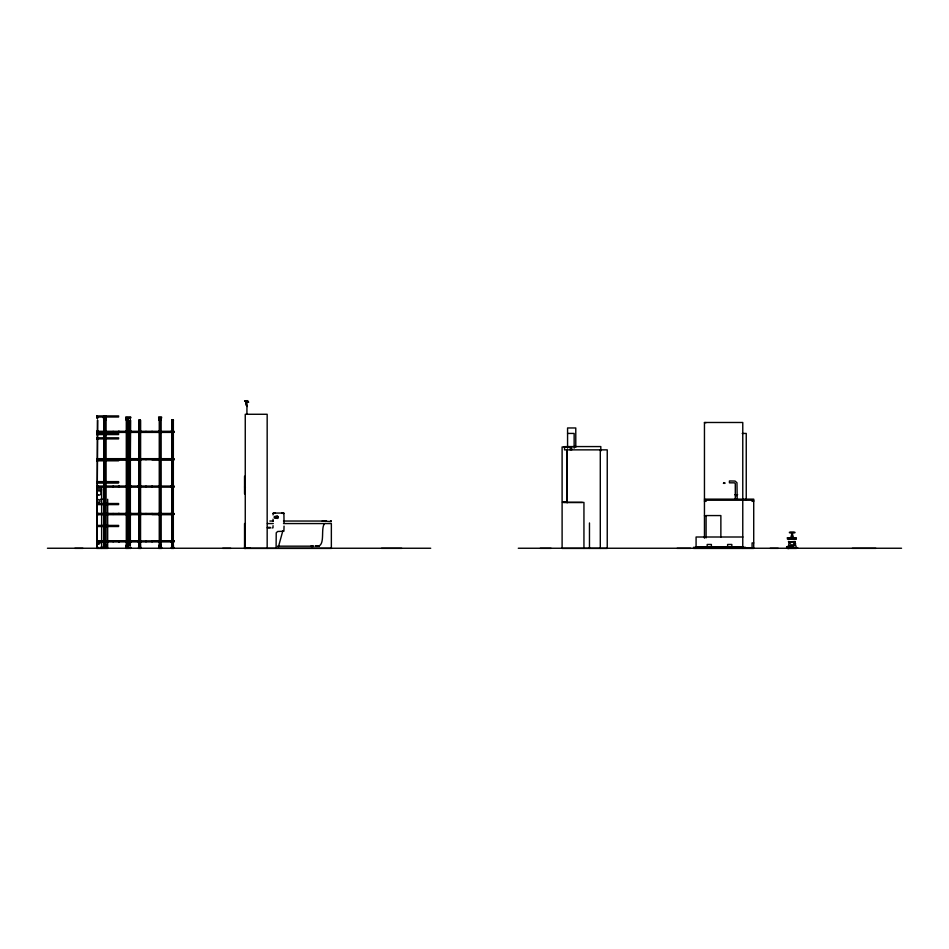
<?xml version="1.0" encoding="UTF-8"?>
<svg xmlns="http://www.w3.org/2000/svg" width="949" height="949" viewBox="0 0 949 949"><rect width="100%" height="100%" fill="white"/><g stroke="black" fill="none" stroke-linecap="round" stroke-linejoin="round"><path stroke-width="1.42" d="M138.91 545.236L138.934 420.193M139.242 420.193L139.242 545.236L139.313 420.193M139.622 545.236L139.622 420.193M139.776 545.236L139.776 420.193L139.93 545.236M140.167 545.236L140.167 420.193M140.416 420.193L140.416 545.236L140.499 420.193L138.779 420.193L138.851 545.236L140.654 545.236M171.757 545.236L171.781 420.193M172.03 545.236L172.03 420.193M172.089 545.236L172.172 420.193M172.327 420.193L172.421 545.236L172.635 420.193M172.789 545.236L172.694 420.193M173.015 545.236L172.955 420.193M173.323 545.236L173.347 420.193M693.517 547.324L745.499 547.324M273.051 521.44L273.063 519.127M284.036 526.102L283.905 531.226L277.701 531.476L276.23 532.792L276.1 547.265M246.918 414.238L246.954 400.585L247.357 402.364L248.472 401.38L246.989 400.893C244.866 400.952 245.732 406.848 246.716 405.069L247.286 406.516M273.051 525.699L272.992 527.798L271.995 527.952M792.51 547.087L795.559 543.528L792.569 546.921M788.868 542.484L791.786 545.224L793.174 544.655L794.752 541.796M325.614 521.499L326.42 521.048L283.49 521.037M794.574 541.867L795.191 541.499L788.643 541.926M278.401 546.897L282.849 530.764M324.309 523.955C320.24 529.637 326.432 548.368 315.151 546.173M244.545 487.051L245.067 487.656M788.489 545.604L789.295 542.804M790.505 538.593L792.13 532.982L793.744 538.593M737.634 494.643L736.258 495.698L734.882 494.643M791.205 546.161L788.821 546.327M793.376 546.126L792.51 547.087M792.273 547.098L795.476 543.457M793.352 546.399L794.93 544.619M723.613 482.65L724.882 482.827M788.987 541.44L788.429 541.499M247.618 548.036L244.676 548.403L248.887 548.012M788.002 548.344L788.951 548.403L787.717 548.392M325.673 521.084L326.503 521.048M315.246 546.173L316.859 546.138M317.595 546.138L315.626 546.173L316.563 546.173M315.922 546.173L318.342 546.138M788.678 548.344L788.856 548.356M322.233 521.048L331.343 521.606M740.042 547.146L742.498 547.146M96.727 415.923L118.625 415.923L118.566 417.014L96.727 417.014M125.743 417.014L128.72 417.014M129.598 417.014L130.713 417.014M158.59 417.014L161.579 417.014M96.739 417.56L97.866 417.501M103.311 417.56L106.3 417.56M125.743 417.56L128.72 417.56M129.598 417.56L130.713 417.501M158.59 417.56L161.579 417.56M96.739 418.106L97.866 418.058M103.311 418.106L106.3 418.106M125.743 418.106L128.72 418.106M129.598 418.106L130.713 418.058M158.59 418.106L161.579 418.106M103.607 418.438L106.003 418.438M126.039 418.438L128.423 418.438M158.886 418.438L161.283 418.438M103.88 419.316L105.742 419.316M126.3 419.316L128.162 419.316M159.147 419.316L161.01 419.316M103.583 419.316L106.027 419.316M126.015 419.316L128.459 419.316M158.863 419.316L161.306 419.316M103.583 420.193L106.027 420.193M126.015 420.193L128.459 420.193M158.863 420.193L161.306 420.193M171.627 420.193L173.477 420.193M704.455 422.649L706.092 422.649M96.727 431.297L173.904 431.297M96.727 432.4L173.904 432.4M567.573 433.432L574.145 433.432L574.145 448.177M742.213 433.432L746.246 433.432L746.246 499.838M96.727 433.491L118.625 433.491L118.566 434.583L96.727 434.583M96.727 437.821L118.625 437.821L118.566 438.913L96.727 438.913M564.121 446.682L567.573 446.576M567.953 446.576L600.812 446.576L600.812 451.024M96.727 458.675L173.904 458.675M96.727 459.719L173.845 459.719M96.727 459.767L118.625 459.767M173.904 459.767L151.994 459.767L152.054 458.675M96.727 460.811L118.625 460.811L118.566 458.675M245.257 476.41L244.545 476.41L244.545 493.658L245.257 493.658M96.727 481.618L118.625 481.618L118.566 482.709L96.727 482.709M118.566 482.661L96.774 482.661L96.774 481.618M723.387 483.349L724.882 483.349M96.727 486.054L173.904 486.054M96.727 487.145L173.904 487.145M96.727 489.826L101.638 489.826M735.024 498.972L737.492 498.972M96.727 499.245L97.818 499.245M100.499 499.245L103.465 499.245M704.455 499.138L753.72 499.138L753.72 548.415L693.517 548.415M96.727 499.577L96.727 548.083M704.455 500.23L742.77 500.23M743.197 500.23L753.72 500.23M704.455 501.333L706.092 501.333L706.092 500.23M753.72 501.333L752.082 501.333L752.082 500.23M96.727 503.516L118.625 503.516L118.566 504.607L96.727 504.607M96.727 513.433L173.904 513.433M96.774 514.465L173.845 514.465L173.845 513.433M96.727 514.524L118.625 514.524L118.566 513.433M173.904 514.524L151.994 514.524L152.054 513.433M704.455 515.722L706.092 515.722M269.884 521.037L273.288 521.037M244.652 523.563L245.423 523.563M267.393 523.563L273.288 523.563M283.49 523.563L331.355 523.563L331.355 548.403L244.545 548.415L244.545 523.587M96.727 525.414L118.625 525.414L118.566 526.517L96.727 526.517M267.393 527.395L270.346 527.395M267.393 527.988L270.346 527.988M789.414 532.223L794.847 532.223M790.232 532.496L794.028 532.496M789.414 532.769L794.847 532.769M742.925 537.004L696.08 537.004L696.08 547.158L742.925 547.158M787.243 537.715L796.401 537.715M96.727 540.8L118.625 540.8L118.566 541.903M173.904 540.8L151.994 540.8L152.054 541.903M96.774 540.859L173.845 540.859M96.727 541.903L173.904 541.903M788.595 541.867L795.025 541.867M753.72 542.935L752.082 542.935L752.082 548.415M103.583 545.236L106.027 545.236M126.015 545.236L128.459 545.236M158.863 545.236L161.306 545.236M171.603 545.236L173.501 545.236M788.821 545.628L790.137 545.628M105.742 546.114L103.88 546.114M128.162 546.114L126.3 546.114M140.654 546.114L138.756 546.114L139.515 546.114M161.01 546.114L159.147 546.114M171.971 546.114L171.698 546.114M103.583 546.114L106.027 546.114M126.015 546.114L128.459 546.114M158.863 546.114L161.306 546.114M171.603 546.114L173.501 546.114M311.011 546.138L313.265 546.138M139.894 546.446L139.123 546.446M277.488 546.173L310.311 546.173M311.13 546.149L313.158 546.149M792.024 546.327L792.664 546.327M172.362 546.446L173.133 546.446M311.011 546.47L313.265 546.47M787.255 546.529L788.358 546.529M789.082 546.588L786.804 546.992M787.978 546.897L788.595 546.897M103.607 546.992L106.003 546.992M126.039 546.992L128.423 546.992M138.779 546.992L140.63 546.992M158.886 546.992L161.283 546.992M171.627 546.992L173.477 546.992M786.579 546.956L789.236 546.956M100.499 547.312L106.3 547.312L103.311 547.371M244.557 547.205L245.317 547.205M787.967 547.158L788.619 547.158M697.337 547.585L741.679 547.585M786.579 547.668L797.682 547.668M96.739 547.87L97.866 547.917M103.311 547.917L106.3 547.917M125.743 547.917L128.72 547.917M129.598 547.87L130.713 547.917M138.483 547.917L140.927 547.917M158.59 547.917L161.579 547.917M171.33 547.917L173.774 547.917M700.148 547.893L738.868 547.893M743.197 547.87L752.082 547.87M786.591 547.87L787.207 547.87M703.102 548.083L735.902 548.083M47.45 548.249L430.704 548.249M518.296 548.249L901.55 548.249M74.829 548.356L82.954 548.356M125.743 548.415L128.72 548.415M129.598 548.415L130.713 548.415M138.483 548.415L140.927 548.415M158.59 548.415L161.579 548.415M171.33 548.415L173.774 548.415M222.647 548.356L230.773 548.356M381.427 548.356L401.735 548.356M540.195 548.356L551.132 548.356M677.076 548.356L690.67 548.356M770.149 548.356L778.275 548.356M787.041 548.415L796.579 548.415L794.965 542.804M852.273 548.356L875.891 548.356M737.302 547.146L738.666 547.146M696.507 547.146L698.974 547.146M248.092 548.036L250.002 548.142M244.7 486.635L245.411 487.11M273.063 514.951L273.182 513.065L283.917 513.065L284.036 523.148M792.13 532.982L792.13 538.593M742.77 548.415L742.77 422.483L704.455 422.483L704.455 538.19M737.183 498.972L736.97 482.733L735.06 481.06L729.425 480.965L729.425 482.827L734.455 482.827L735.285 483.563L735.321 498.972M731.821 547.146L731.821 544.465L727.622 544.465L727.622 547.146M720.872 536.992L720.872 515.568L706.092 515.568L706.092 537.905M711.382 547.146L711.382 544.465L707.183 544.465L707.183 547.146M600.29 449.862L600.29 548.415M589.471 522.958L589.471 548.415M583.943 548.415L583.943 502.424L562.105 502.424L562.105 548.415L607.241 548.415L607.241 449.862L564.548 449.862L564.548 446.955M582.389 502.424L563.659 502.424M575.782 447.204L575.782 427.963L567.573 427.963L567.573 448.177M571.713 449.862L571.713 446.955L562.105 446.955L562.105 501.76L567.075 501.76L567.075 449.862M570.242 446.955L570.242 449.862M567.158 449.862L567.158 502.816M267.167 548.415L267.167 414.274L245.257 414.274L245.257 548.415M244.759 476.41L244.759 493.658M173.845 431.297L173.845 432.4M173.845 458.675L173.845 459.767M173.845 486.054L173.845 487.145M173.845 540.8L173.845 541.903M170.725 431.356L170.725 432.341M170.725 458.735L170.725 459.719M170.725 486.102L170.725 487.098M170.725 513.48L170.725 514.465M170.725 540.859L170.725 541.843M161.318 431.297L161.318 432.4M161.318 458.675L161.318 459.767M161.318 486.054L161.318 487.145M161.318 513.433L161.318 514.524M161.318 540.8L161.318 541.903M161.01 420.193L161.01 545.236M160.417 420.193L160.464 545.236M160.191 420.193L160.191 545.236M159.978 420.193L159.978 545.236M159.705 420.193L159.705 545.236M159.266 420.193L159.266 545.236M158.851 431.297L158.851 432.4M158.851 458.675L158.851 459.767M158.851 486.054L158.851 487.145M158.851 513.433L158.851 514.524M158.851 540.8L158.851 541.903M152.054 431.297L152.054 432.4M152.054 486.054L152.054 487.145M145.992 431.356L145.992 432.341M145.992 458.735L145.992 459.719M145.992 486.102L145.992 487.098M145.992 513.48L145.992 514.465M145.992 540.859L145.992 541.843M140.998 431.297L140.998 432.4M140.998 458.675L140.998 459.767L119.147 459.767L119.206 458.675M140.998 486.054L140.998 487.145M140.998 513.433L140.998 514.524L119.147 514.524L119.206 513.433M140.998 541.903L140.998 540.8L119.147 540.8L119.206 541.903M137.878 458.735L137.878 459.719M137.878 486.102L137.878 487.098M137.878 513.48L137.878 514.465M137.878 540.859L137.878 541.843M131.247 431.297L131.247 432.4M131.247 458.675L131.247 459.767M131.247 486.054L131.247 487.145M131.247 513.433L131.247 514.524M131.247 540.8L131.247 541.903M130.701 431.297L130.701 432.4M130.701 458.675L130.701 459.767M130.701 486.054L130.701 487.145M130.701 513.433L130.701 514.524M130.701 540.8L130.701 541.903M130.369 420.193L130.345 545.236M130.049 420.193L130.049 545.236M129.61 431.297L129.61 432.4M129.61 458.675L129.61 459.767M129.61 486.054L129.61 487.145M129.61 513.433L129.61 514.524M129.61 540.8L129.61 541.903M129.064 431.297L129.064 432.4M129.064 458.675L129.064 459.767M129.064 486.054L129.064 487.145M129.064 513.433L129.064 514.524M129.064 540.8L129.064 541.903M128.459 431.297L128.459 432.4M128.459 458.675L128.459 459.767M128.459 486.054L128.459 487.145M128.459 513.433L128.459 514.524M128.459 540.8L128.459 541.903M128.056 420.193L128.162 545.236M127.617 420.193L127.557 545.236M127.344 420.193L127.344 545.236M127.119 420.193L127.119 545.236M126.905 420.193L126.905 545.236M126.846 420.193L126.846 545.236M126.3 420.193L126.3 545.236M126.003 431.297L126.003 432.4M126.003 458.675L126.003 459.767M126.003 486.054L126.003 487.145M126.003 513.433L126.003 514.524M126.003 540.8L126.003 541.903M119.206 431.297L119.206 432.4M119.206 486.054L119.206 487.145M118.566 431.297L118.566 432.4M118.566 486.054L118.566 487.145M113.133 431.356L113.133 432.341M113.133 458.735L113.133 459.719M113.133 486.102L113.133 487.098M113.133 513.48L113.133 514.465M113.133 540.859L113.133 541.843M107.676 499.245L107.676 548.415L96.727 548.415L96.727 488.189L101.638 488.189L101.638 548.415M106.039 415.923L106.039 417.014M106.039 431.297L106.039 432.4M106.039 433.491L106.039 434.583M106.039 437.821L106.039 438.913M106.039 458.675L106.039 460.811M106.039 481.618L106.039 482.709M106.039 486.054L106.039 487.145M106.039 503.516L106.039 504.607M106.039 513.433L106.039 514.524M106.039 525.414L106.039 526.517M106.039 540.8L106.039 541.903M105.742 420.193L105.742 545.236M105.624 420.193L105.624 545.236M105.161 415.923L105.161 417.014M105.137 420.193L105.197 545.236M104.912 420.193L104.912 545.236M104.888 415.923L104.722 417.014M104.888 431.297L104.722 432.4M104.722 458.675L104.888 459.767M104.888 486.054L104.722 487.145M104.722 513.433L104.722 514.524M104.722 540.8L104.888 541.903M104.698 420.193L104.698 545.236M104.449 415.923L104.449 417.014M104.426 420.193L104.426 545.236M103.571 415.923L103.571 417.014M103.571 431.297L103.571 432.4M103.571 433.491L103.571 434.583M103.571 437.821L103.571 438.913M103.571 458.675L103.571 460.811M103.571 481.618L103.571 482.709M103.571 486.054L103.571 487.145M103.571 503.516L103.571 504.607M103.571 513.433L103.571 514.524M103.571 525.414L103.571 526.517M103.571 540.8L103.571 541.903M98.399 431.297L98.399 432.4M98.399 458.675L98.399 459.767M98.399 486.054L98.399 487.145M98.399 513.433L98.399 514.524M98.399 540.8L98.399 541.903M97.854 431.297L97.854 432.4M97.854 458.675L97.854 459.767M97.854 486.054L97.854 487.145M97.854 513.433L97.854 514.524M97.854 540.8L97.854 541.903M97.605 431.297L97.605 432.4M97.605 458.675L97.605 459.767M97.605 486.054L97.605 487.145M97.605 513.433L97.605 514.524M97.605 540.8L97.605 541.903M97.308 431.297L97.308 432.4M97.308 458.675L97.308 459.767M97.308 486.054L97.308 487.145M97.308 513.433L97.308 514.524M97.308 540.8L97.308 541.903M96.774 415.923L96.774 417.014M96.774 431.297L96.774 432.4M96.774 433.491L96.774 434.583M96.774 437.821L96.774 438.913M96.774 458.675L96.774 460.811M96.774 486.054L96.774 487.145M274.522 516.564L274.427 516.814A2.669 2.669 0 0 0 274.427 517.691L277.428 518.462L278.271 517.691A2.669 2.669 0 0 0 278.271 516.814L277.428 516.042L274.522 516.564M248.543 402.234L247.404 401.985L247.12 400.68L245.827 401.854L247.12 400.68L248.543 402.234M274.605 516.742L274.522 516.908A1.874 1.874 0 0 0 274.463 517.407L275.234 518.13L278.176 517.585A1.874 1.874 0 0 0 278.199 517.098L277.476 516.375L274.605 516.742M247.108 400.858L244.605 401.13L247.108 400.858M273.336 513.373L274.391 513.314L273.336 513.373M319.244 546.055L318.259 546.138L319.303 546.055M274.415 513.314L275.4 513.29L274.415 513.314M97.593 420.193L97.035 545.236L97.522 420.193M130.44 420.193L129.966 545.236L130.428 420.193M796.401 538.795L787.243 538.795L796.353 538.89M97.866 547.312L96.739 547.312L97.866 547.371M128.72 547.312L125.743 547.312L128.72 547.371M130.713 547.312L129.598 547.312L130.713 547.371M140.927 547.312L138.483 547.312L140.927 547.371M161.579 547.312L158.59 547.312L161.579 547.371M173.774 547.312L171.33 547.312L173.774 547.371M282.683 513.314L281.687 513.29L283.905 513.397L282.683 513.314M331.201 521.084L330.406 521.048L331.248 521.096M105.707 417.014L105.707 415.923L105.659 417.014M103.963 417.014L103.963 415.923L103.904 417.014M103.987 545.236L103.987 420.193L103.88 545.236M97.972 543.884A1.364 1.364 0 0 0 100.025 542.698A1.364 1.364 0 0 0 97.972 541.511A1.364 1.364 0 0 0 97.972 543.884M97.972 502.258A1.364 1.364 0 0 0 100.025 501.072A1.364 1.364 0 0 0 97.972 499.886A1.364 1.364 0 0 0 97.972 502.258M97.818 494.856A2.195 2.195 0 0 0 101.104 492.958A2.195 2.195 0 0 0 97.818 491.06A2.195 2.195 0 0 0 97.818 494.856"/></g></svg>
